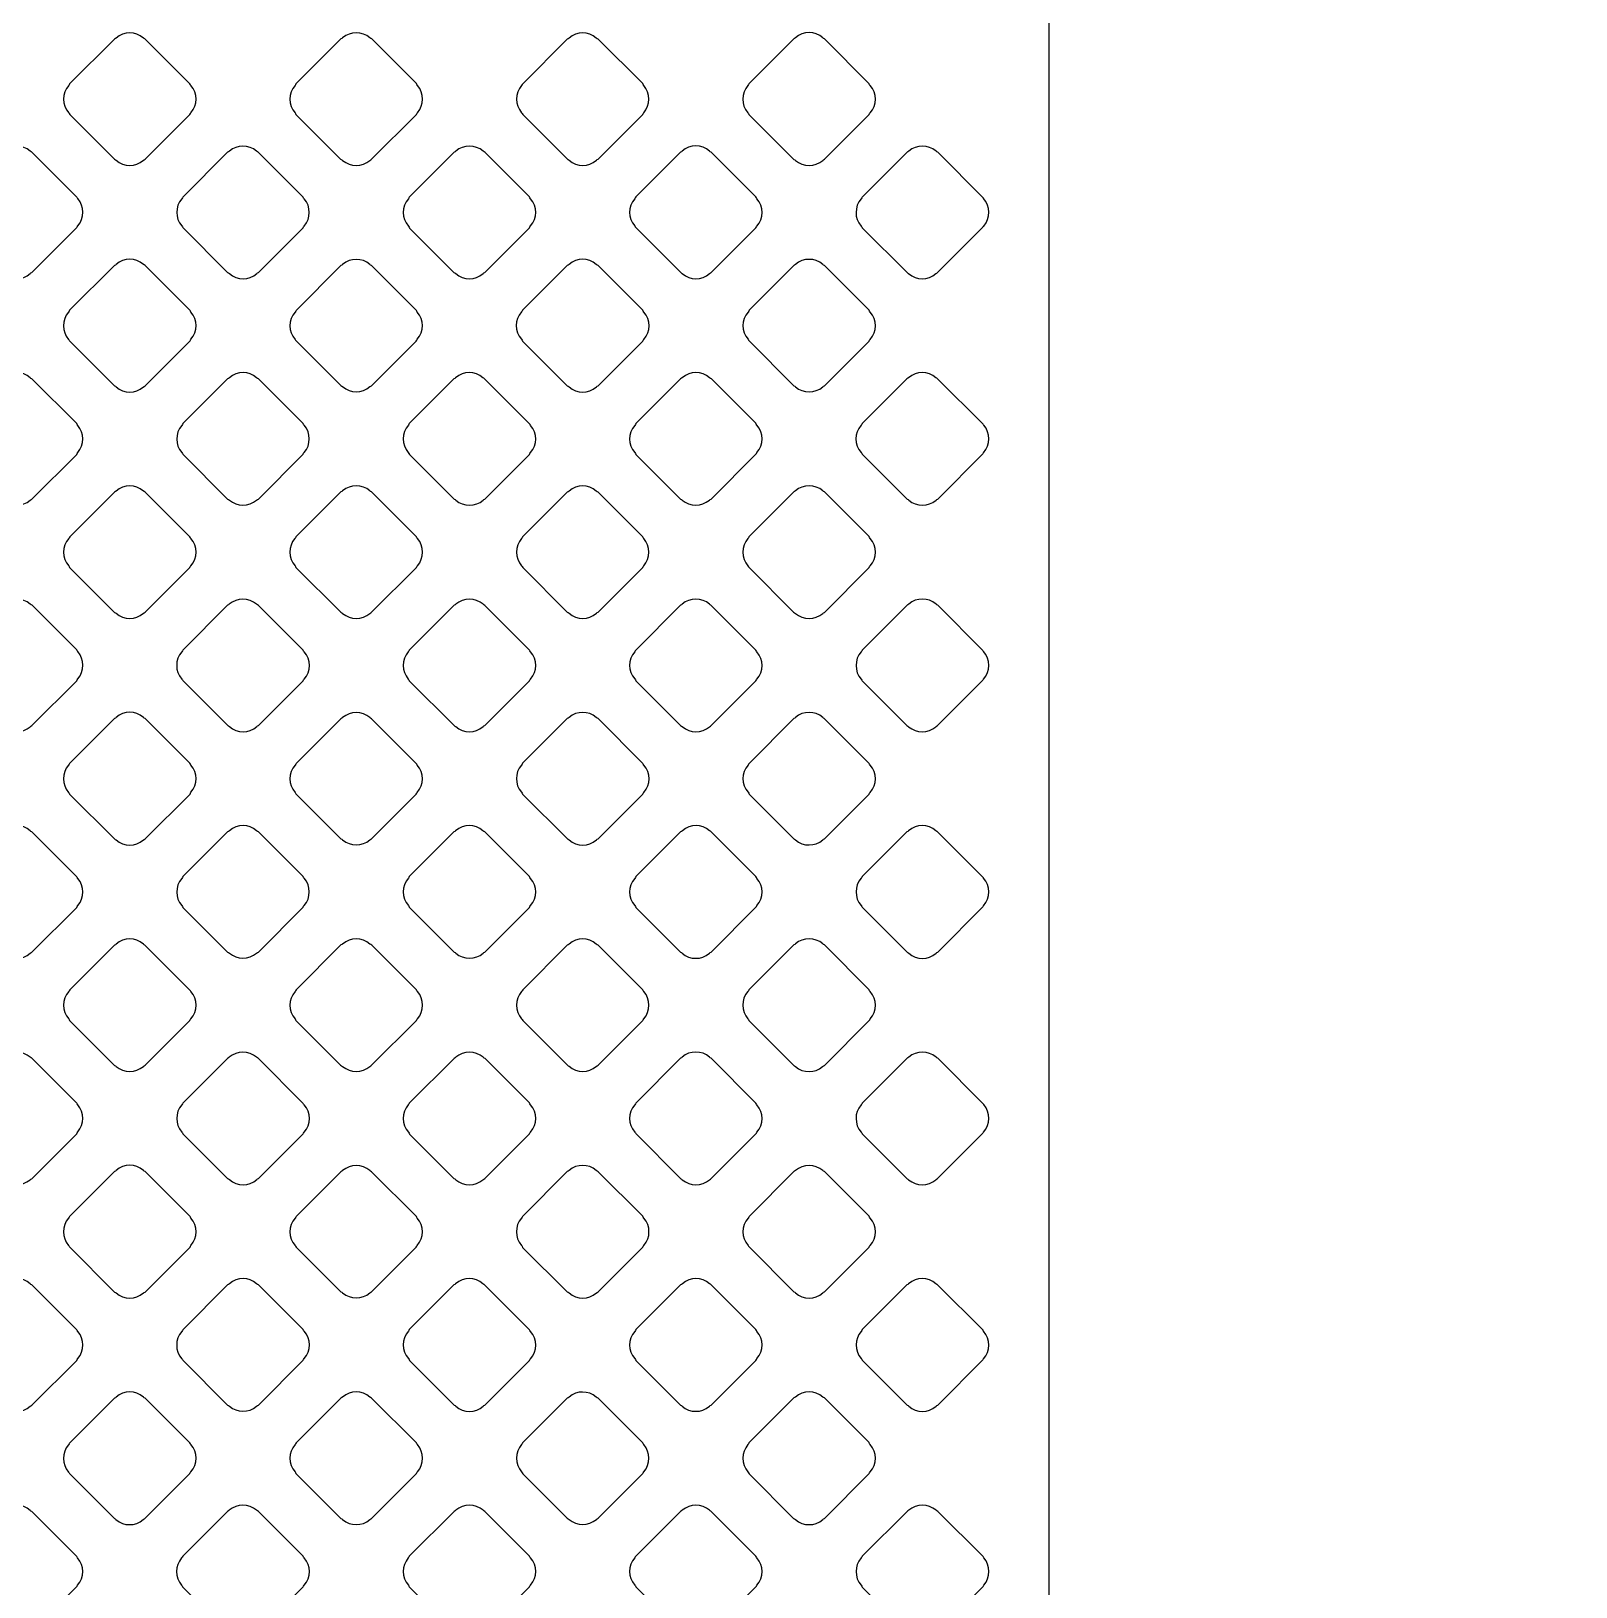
# Model space of a CAD drawing. Extents: x 0 to 248, y 0 to 175.
# Drawn here: x 90.245 to 91.716, y 147.941 to 149.421 of the extents above; entities that cross this region are included whole.
import ezdxf

# ---------------------------------------------------------------- set-up
doc = ezdxf.new("R2010")
doc.units = 0
doc.layers.add('gbr-dxf', color=7, linetype='Continuous')
doc.layers.add('gbr-outline-dxf', color=2, linetype='Continuous')

msp = doc.modelspace()

# ---------------------------------------------------------------- linework, layer by layer
at = {"layer": 'gbr-dxf', "linetype": 'Continuous'}
msp.add_lwpolyline([(77.6463, 149.5071), (77.6463, 152.6918, -0.414221), (77.9428, 152.9882), (90.943, 152.9882, -0.41422), (91.2394, 152.6918), (91.2394, 149.5109), (91.2192, 149.4907, 0.16592), (91.2141, 149.4789), (91.2141, 147.4676, -0.013289), (91.214, 147.4665), (91.214, 146.461)], format="xyb", dxfattribs=at)
for points in [[(90.2811, 149.3697, 0.379214), (90.2811, 149.3438, -0.095956), (90.2821, 149.3421), (90.3247, 149.2995, -0.091804), (90.3262, 149.2986, 0.379672), (90.3522, 149.2986, -0.096157), (90.3538, 149.2995), (90.3965, 149.3422, -0.095602), (90.3974, 149.3438, 0.379293), (90.3974, 149.3698, -0.083235), (90.3965, 149.3712), (90.3537, 149.414, -0.087978), (90.3522, 149.4149, 0.379289), (90.3263, 149.4149, -0.095866), (90.3246, 149.4139), (90.282, 149.3714, -0.095824)], [(90.4965, 149.3437, -0.09572), (90.4974, 149.3421), (90.5399, 149.2996, -0.107548), (90.5418, 149.2985, 0.379731), (90.5678, 149.2985, -0.09572), (90.5694, 149.2995), (90.612, 149.3421, -0.096266), (90.613, 149.3438, 0.379731), (90.613, 149.3698, -0.10007), (90.612, 149.3715), (90.5695, 149.414, -0.104442), (90.5677, 149.415, 0.379731), (90.5418, 149.415, -0.09572), (90.5401, 149.414), (90.4974, 149.3713, -0.096266), (90.4965, 149.3697, 0.379731)], [(90.7122, 149.3438, -0.095756), (90.7132, 149.3422), (90.7557, 149.2996, -0.091646), (90.7573, 149.2986, 0.379731), (90.7833, 149.2986, -0.09572), (90.7849, 149.2996), (90.8274, 149.3421, -0.096266), (90.8284, 149.3438, 0.379731), (90.8284, 149.3697, -0.10007), (90.8274, 149.3715), (90.785, 149.4138, -0.104246), (90.7832, 149.4148, 0.379731), (90.7573, 149.4148, -0.096265), (90.7556, 149.4139), (90.7132, 149.3714, -0.095916), (90.7122, 149.3698, 0.379731)], [(90.9275, 149.3438, -0.09512), (90.9285, 149.3422), (90.9713, 149.2994, -0.091205), (90.9728, 149.2985, 0.379293), (90.9988, 149.2985, -0.09572), (91.0004, 149.2995), (91.043, 149.3421, -0.096214), (91.044, 149.3437, 0.379672), (91.044, 149.3697, -0.100082), (91.043, 149.3714), (91.0003, 149.4142, -0.087645), (90.9988, 149.4151, 0.379293), (90.9728, 149.4151, -0.095956), (90.9712, 149.4141), (90.9285, 149.3714, -0.096111), (90.9276, 149.3698, 0.379321)], [(90.1733, 149.2359, -0.091663), (90.1742, 149.2344), (90.2169, 149.1917, -0.086956), (90.2184, 149.1908, 0.379731), (90.2444, 149.1908, -0.096265), (90.246, 149.1918), (90.2887, 149.2345, -0.095916), (90.2897, 149.2361, 0.379731), (90.2897, 149.2621, -0.087748), (90.2888, 149.2636), (90.2461, 149.3063, -0.092126), (90.2445, 149.3072, 0.379731), (90.2186, 149.3072, -0.09572), (90.2169, 149.3062), (90.1743, 149.2636, -0.096266), (90.1733, 149.2619, 0.379731)], [(90.3888, 149.2361, -0.09148), (90.3897, 149.2345), (90.4323, 149.1919, -0.103498), (90.4341, 149.1908, 0.379293), (90.4601, 149.1909, -0.095956), (90.4617, 149.1918), (90.5042, 149.2343, -0.096266), (90.5052, 149.236, 0.379731), (90.5052, 149.2619, -0.087314), (90.5043, 149.2634), (90.4615, 149.3062, -0.092072), (90.4599, 149.3072, 0.379289), (90.434, 149.3072, -0.095506), (90.4323, 149.3062), (90.3897, 149.2636, -0.095602), (90.3888, 149.262, 0.378906)], [(90.6044, 149.236, -0.107762), (90.6054, 149.2341), (90.6477, 149.1919, -0.104018), (90.6495, 149.1908, 0.379731), (90.6755, 149.1908, -0.09572), (90.6771, 149.1918), (90.7197, 149.2344, -0.095916), (90.7207, 149.2361, 0.379731), (90.7207, 149.262, -0.103999), (90.7197, 149.2638), (90.6774, 149.3061, -0.108029), (90.6755, 149.3072, 0.379731), (90.6496, 149.3072, -0.09572), (90.6479, 149.3062), (90.6053, 149.2636, -0.095916), (90.6044, 149.262, 0.379731)], [(90.8198, 149.2361, -0.09148), (90.8208, 149.2346), (90.8636, 149.1917, -0.086956), (90.8651, 149.1908, 0.379293), (90.8911, 149.1908, -0.095956), (90.8927, 149.1918), (90.9352, 149.2343, -0.096266), (90.9362, 149.2359, 0.379731), (90.9362, 149.2619, -0.10399), (90.9352, 149.2637), (90.8926, 149.3063, -0.092623), (90.891, 149.3072, 0.379672), (90.865, 149.3073, -0.095612), (90.8634, 149.3063), (90.8208, 149.2637, -0.095602), (90.8198, 149.262, 0.378906)], [(91.0353, 149.236, -0.09148), (91.0363, 149.2344), (91.079, 149.1917, -0.0873), (91.0805, 149.1908, 0.379287), (91.1064, 149.1908, -0.095612), (91.1081, 149.1917), (91.1513, 149.235, -0.077673), (91.152, 149.236, 0.379542), (91.1519, 149.2622, -0.065364), (91.1514, 149.263), (91.1082, 149.3063, -0.091913), (91.1066, 149.3072, 0.379731), (91.0806, 149.3072, -0.09572), (91.079, 149.3062), (91.0363, 149.2636, -0.096332), (91.0354, 149.2619, 0.379289)], [(90.281, 149.1282, -0.091558), (90.2819, 149.1267), (90.3247, 149.0839, -0.087516), (90.3262, 149.083, 0.379289), (90.3522, 149.0829, -0.095866), (90.3538, 149.0839), (90.3966, 149.1267, -0.095602), (90.3975, 149.1283, 0.378894), (90.3975, 149.1542, -0.087284), (90.3966, 149.1557), (90.3538, 149.1986, -0.09197), (90.3522, 149.1995, 0.37925), (90.3263, 149.1995, -0.096625), (90.3246, 149.1985), (90.2819, 149.1559, -0.096266), (90.281, 149.1542, 0.379731)], [(90.4966, 149.1282, -0.091663), (90.4975, 149.1267), (90.54, 149.0842, -0.103446), (90.5418, 149.0832, 0.379731), (90.5678, 149.0832, -0.096265), (90.5694, 149.0841), (90.6119, 149.1266, -0.095916), (90.6129, 149.1283, 0.379731), (90.6129, 149.1542, -0.087549), (90.612, 149.1557), (90.5693, 149.1984, -0.091913), (90.5677, 149.1994, 0.379731), (90.5418, 149.1994, -0.09572), (90.5401, 149.1984), (90.4976, 149.1558, -0.096266), (90.4966, 149.1542, 0.379731)], [(90.712, 149.1283, -0.107077), (90.7131, 149.1265), (90.7555, 149.084, -0.103498), (90.7573, 149.083, 0.379293), (90.7833, 149.083, -0.095956), (90.7849, 149.084), (90.8275, 149.1266, -0.096023), (90.8285, 149.1282, 0.379672), (90.8285, 149.1542, -0.104099), (90.8275, 149.156), (90.7851, 149.1984, -0.107363), (90.7832, 149.1995, 0.379214), (90.7573, 149.1995, -0.096625), (90.7556, 149.1985), (90.713, 149.1559, -0.096332), (90.7121, 149.1543, 0.379289)], [(90.9277, 149.1283, -0.091685), (90.9286, 149.1267), (90.9713, 149.084, -0.086956), (90.9728, 149.0831, 0.379731), (90.9988, 149.0831, -0.096265), (91.0004, 149.0841), (91.0429, 149.1266, -0.095916), (91.0439, 149.1282, 0.379731), (91.0439, 149.1542, -0.104215), (91.0429, 149.156), (91.0004, 149.1985, -0.091964), (90.9988, 149.1994, 0.379731), (90.9728, 149.1994, -0.095756), (90.9712, 149.1984), (90.9287, 149.1559, -0.095628), (90.9277, 149.1542, 0.379731)], [(90.1733, 149.0205, -0.087314), (90.1742, 149.0191), (90.2171, 148.9761, -0.083056), (90.2185, 148.9753, 0.379731), (90.2445, 148.9753, -0.09572), (90.2461, 148.9762), (90.2887, 149.0188, -0.096266), (90.2897, 149.0205, 0.379731), (90.2897, 149.0464, -0.092139), (90.2888, 149.048), (90.2461, 149.0907, -0.096558), (90.2444, 149.0917, 0.379731), (90.2184, 149.0917, -0.09572), (90.2168, 149.0907), (90.1743, 149.0482, -0.096266), (90.1733, 149.0465, 0.379731)], [(90.3888, 149.0463, 0.379293), (90.3888, 149.0204, -0.087809), (90.3897, 149.0189), (90.4323, 148.9763, -0.100115), (90.434, 148.9753, 0.379289), (90.4599, 148.9753, -0.095506), (90.4616, 148.9763), (90.5042, 149.019, -0.095602), (90.5052, 149.0206, 0.379293), (90.5052, 149.0465, -0.09253), (90.5042, 149.0481), (90.4617, 149.0907, -0.096322), (90.46, 149.0917, 0.379506), (90.4341, 149.0917, -0.098229), (90.4324, 149.0907), (90.3897, 149.048, -0.095796)], [(90.6043, 149.0206, -0.103123), (90.6054, 149.0188), (90.6479, 148.9763, -0.09904), (90.6496, 148.9753, 0.379293), (90.6756, 148.9753, -0.09572), (90.6772, 148.9763), (90.7197, 149.0188, -0.096214), (90.7207, 149.0204, 0.379703), (90.7207, 149.0464, -0.09185), (90.7198, 149.0479), (90.677, 149.0907, -0.095895), (90.6754, 149.0917, 0.379293), (90.6494, 149.0916, -0.096265), (90.6478, 149.0907), (90.6053, 149.0482, -0.096111), (90.6044, 149.0466, 0.379321)], [(90.8199, 149.0204, -0.103612), (90.8209, 149.0187), (90.8633, 148.9763, -0.09979), (90.865, 148.9753, 0.379731), (90.8909, 148.9753, -0.09572), (90.8926, 148.9763), (90.9352, 149.0189, -0.096266), (90.9362, 149.0205, 0.379731), (90.9362, 149.0465, -0.108042), (90.9351, 149.0484), (90.8928, 149.0907, -0.096558), (90.8911, 149.0917, 0.379731), (90.8651, 149.0917, -0.09572), (90.8635, 149.0907), (90.8208, 149.0481, -0.096266), (90.8199, 149.0464, 0.379731)], [(91.0353, 149.0465, 0.379293), (91.0354, 149.0205, -0.087809), (91.0363, 149.0191), (91.0792, 148.9761, -0.082892), (91.0806, 148.9753, 0.379731), (91.1066, 148.9753, -0.09572), (91.1082, 148.9762), (91.1513, 149.0193, -0.078611), (91.1519, 149.0203, 0.379559), (91.152, 149.0466, -0.071428), (91.1514, 149.0475), (91.1081, 149.0907, -0.095585), (91.1065, 149.0917, 0.379287), (91.0805, 149.0917, -0.096157), (91.0789, 149.0907), (91.0363, 149.0481, -0.095796)], [(90.2811, 148.9127, -0.087549), (90.282, 148.9112), (90.3248, 148.8684, -0.083056), (90.3262, 148.8676, 0.379731), (90.3522, 148.8676, -0.09572), (90.3538, 148.8685), (90.3964, 148.9111, -0.096266), (90.3974, 148.9128, 0.379731), (90.3974, 148.9387, -0.091558), (90.3965, 148.9403), (90.3539, 148.9829, -0.095916), (90.3522, 148.9839, 0.379731), (90.3263, 148.9839, -0.096265), (90.3246, 148.9829), (90.2821, 148.9403, -0.095916), (90.2811, 148.9387, 0.379731)], [(90.4964, 148.9387, 0.379293), (90.4965, 148.9127, -0.087748), (90.4974, 148.9112), (90.5401, 148.8685, -0.09979), (90.5418, 148.8675, 0.379731), (90.5678, 148.8675, -0.09572), (90.5694, 148.8685), (90.612, 148.9111, -0.096332), (90.613, 148.9128, 0.379289), (90.613, 148.9387, -0.092061), (90.6121, 148.9403), (90.5694, 148.983, -0.096227), (90.5677, 148.984, 0.379287), (90.5418, 148.984, -0.095612), (90.5401, 148.983), (90.4974, 148.9403, -0.095602)], [(90.7122, 148.9387, 0.379293), (90.7122, 148.9128, -0.103917), (90.7132, 148.911), (90.7556, 148.8686, -0.100335), (90.7573, 148.8676, 0.379672), (90.7833, 148.8676, -0.095612), (90.7849, 148.8686), (90.8274, 148.9111, -0.095602), (90.8284, 148.9127, 0.379293), (90.8284, 148.9387, -0.091954), (90.8274, 148.9403), (90.7849, 148.9828, -0.096214), (90.7832, 148.9838, 0.379672), (90.7573, 148.9838, -0.095612), (90.7556, 148.9829), (90.7131, 148.9404, -0.095602)], [(90.9276, 148.9127, -0.104215), (90.9286, 148.911), (90.9711, 148.8685, -0.099696), (90.9728, 148.8675, 0.379731), (90.9988, 148.8675, -0.096265), (91.0004, 148.8684), (91.043, 148.9111, -0.095916), (91.044, 148.9127, 0.379731), (91.044, 148.9387, -0.107999), (91.043, 148.9405), (91.0005, 148.983, -0.096121), (90.9988, 148.984, 0.379731), (90.9728, 148.984, -0.09572), (90.9712, 148.983), (90.9285, 148.9404, -0.095916), (90.9276, 148.9387, 0.379731)], [(90.1733, 148.8049, -0.099812), (90.1743, 148.8032), (90.2168, 148.7607, -0.095628), (90.2184, 148.7597, 0.379731), (90.2444, 148.7597, -0.096265), (90.246, 148.7607), (90.2887, 148.8034, -0.095916), (90.2897, 148.8051, 0.379731), (90.2897, 148.8311, -0.096265), (90.2887, 148.8327), (90.2463, 148.8752, -0.09979), (90.2445, 148.8762, 0.379731), (90.2186, 148.8762, -0.09572), (90.2169, 148.8752), (90.1743, 148.8325, -0.096266), (90.1733, 148.8309, 0.379731)], [(90.3888, 148.805, -0.082756), (90.3896, 148.8036), (90.4325, 148.7608, -0.096266), (90.4341, 148.7598, 0.379731), (90.4601, 148.7598, -0.09572), (90.4617, 148.7608), (90.5042, 148.8033, -0.096266), (90.5052, 148.8049, 0.379731), (90.5052, 148.8309, -0.09572), (90.5042, 148.8325), (90.4616, 148.8751, -0.09979), (90.4599, 148.8761, 0.379731), (90.4339, 148.8761, -0.09572), (90.4323, 148.8752), (90.3897, 148.8326, -0.096266), (90.3888, 148.831, 0.379731)], [(90.6043, 148.805, -0.099713), (90.6053, 148.8033), (90.6479, 148.7607, -0.095602), (90.6495, 148.7598, 0.379293), (90.6755, 148.7598, -0.095956), (90.6771, 148.7608), (90.7197, 148.8034, -0.095916), (90.7207, 148.805, 0.379731), (90.7207, 148.831, -0.096265), (90.7197, 148.8326), (90.6772, 148.8751, -0.100254), (90.6755, 148.8761, 0.379672), (90.6496, 148.8761, -0.095612), (90.6479, 148.8752), (90.6053, 148.8325, -0.095296), (90.6043, 148.8309, 0.379239)], [(90.8198, 148.831, 0.379293), (90.8199, 148.8051, -0.100032), (90.8209, 148.8033), (90.8635, 148.7607, -0.096314), (90.8651, 148.7598, 0.379672), (90.8911, 148.7597, -0.096157), (90.8927, 148.7607), (90.9352, 148.8033, -0.095796), (90.9362, 148.8049, 0.379293), (90.9362, 148.8308, -0.096625), (90.9352, 148.8325), (90.8924, 148.8753, -0.083134), (90.891, 148.8762, 0.379289), (90.865, 148.8762, -0.095506), (90.8634, 148.8752), (90.8208, 148.8326, -0.095796)], [(91.0354, 148.8049, -0.100032), (91.0364, 148.8032), (91.0788, 148.7607, -0.096266), (91.0805, 148.7597, 0.379731), (91.1064, 148.7597, -0.09572), (91.1081, 148.7607), (91.1513, 148.804, -0.077981), (91.1519, 148.8049, 0.379784), (91.1519, 148.8312, -0.081594), (91.1513, 148.8322), (91.1083, 148.8752, -0.09979), (91.1066, 148.8762, 0.379731), (91.0806, 148.8762, -0.09572), (91.079, 148.8752), (91.0363, 148.8325, -0.096266), (91.0354, 148.8309, 0.379731)], [(90.281, 148.6972, -0.099825), (90.282, 148.6955), (90.3246, 148.6529, -0.096266), (90.3262, 148.6519, 0.379731), (90.3522, 148.6519, -0.09572), (90.3538, 148.6529), (90.3966, 148.6956, -0.096266), (90.3975, 148.6973, 0.379731), (90.3975, 148.7232, -0.096225), (90.3965, 148.7249), (90.354, 148.7675, -0.100054), (90.3522, 148.7685, 0.379731), (90.3263, 148.7685, -0.096265), (90.3246, 148.7675), (90.2819, 148.7248, -0.095916), (90.281, 148.7232, 0.379731)], [(90.4966, 148.6972, -0.082876), (90.4974, 148.6958), (90.5402, 148.6531, -0.095602), (90.5418, 148.6521, 0.379293), (90.5678, 148.6521, -0.095956), (90.5694, 148.6531), (90.6119, 148.6956, -0.096332), (90.6129, 148.6972, 0.379289), (90.6129, 148.7232, -0.09601), (90.6119, 148.7248), (90.5694, 148.7673, -0.099849), (90.5677, 148.7683, 0.379214), (90.5418, 148.7683, -0.095956), (90.5401, 148.7673), (90.4976, 148.7248, -0.096023), (90.4966, 148.7232, 0.379672)], [(90.7121, 148.6973, -0.099825), (90.7131, 148.6955), (90.7557, 148.6529, -0.095916), (90.7573, 148.652, 0.379731), (90.7833, 148.652, -0.096265), (90.7849, 148.6529), (90.8275, 148.6956, -0.096266), (90.8285, 148.6972, 0.379731), (90.8285, 148.7232, -0.09572), (90.8275, 148.7248), (90.7849, 148.7674, -0.100054), (90.7832, 148.7684, 0.379731), (90.7573, 148.7684, -0.096265), (90.7556, 148.7674), (90.713, 148.7249, -0.095916), (90.7121, 148.7232, 0.379731)], [(90.9277, 148.6973, -0.099643), (90.9287, 148.6955), (90.9712, 148.653, -0.095796), (90.9728, 148.652, 0.379293), (90.9988, 148.6521, -0.09572), (91.0004, 148.653), (91.0429, 148.6955, -0.096266), (91.0439, 148.6972, 0.379731), (91.0439, 148.7232, -0.096225), (91.0429, 148.7248), (91.0002, 148.7675, -0.083733), (90.9988, 148.7684, 0.379229), (90.9729, 148.7684, -0.095506), (90.9712, 148.7674), (90.9286, 148.7248, -0.095602), (90.9277, 148.7232, 0.378815)], [(90.1733, 148.5895, -0.09572), (90.1743, 148.5879), (90.217, 148.5452, -0.091913), (90.2185, 148.5442, 0.379731), (90.2445, 148.5442, -0.09572), (90.2461, 148.5452), (90.2887, 148.5878, -0.096266), (90.2897, 148.5894, 0.379731), (90.2897, 148.6154, -0.083522), (90.2888, 148.6168), (90.2459, 148.6597, -0.087639), (90.2444, 148.6606, 0.379731), (90.2184, 148.6606, -0.09572), (90.2168, 148.6597), (90.1743, 148.6171, -0.096266), (90.1733, 148.6155, 0.379731)], [(90.3888, 148.5894, -0.09572), (90.3897, 148.5877), (90.4321, 148.5453, -0.108008), (90.434, 148.5443, 0.379672), (90.4599, 148.5443, -0.095612), (90.4616, 148.5452), (90.5042, 148.5879, -0.095602), (90.5052, 148.5896, 0.378906), (90.5052, 148.6155, -0.099534), (90.5042, 148.6172), (90.4618, 148.6596, -0.103498), (90.46, 148.6606, 0.379293), (90.4341, 148.6606, -0.095956), (90.4324, 148.6596), (90.3897, 148.617, -0.096266), (90.3888, 148.6153, 0.379731)], [(90.6044, 148.5896, -0.096265), (90.6053, 148.5879), (90.648, 148.5452, -0.091703), (90.6496, 148.5443, 0.379731), (90.6756, 148.5443, -0.096265), (90.6772, 148.5452), (90.7197, 148.5877, -0.095916), (90.7207, 148.5894, 0.379731), (90.7207, 148.6154, -0.100082), (90.7197, 148.6171), (90.6772, 148.6596, -0.103868), (90.6754, 148.6606, 0.379731), (90.6494, 148.6606, -0.096265), (90.6478, 148.6596), (90.6053, 148.6172, -0.095916), (90.6044, 148.6155, 0.379731)], [(90.8199, 148.5894, -0.09572), (90.8208, 148.5878), (90.8634, 148.5452, -0.092072), (90.865, 148.5442, 0.379289), (90.8909, 148.5442, -0.095506), (90.8926, 148.5452), (90.9352, 148.5879, -0.095602), (90.9362, 148.5895, 0.378906), (90.9362, 148.6154, -0.099534), (90.9352, 148.6171), (90.8926, 148.6598, -0.086956), (90.8911, 148.6607, 0.379293), (90.8652, 148.6607, -0.095956), (90.8635, 148.6597), (90.8208, 148.617, -0.096266), (90.8199, 148.6154, 0.379731)], [(91.0354, 148.5895, -0.096265), (91.0363, 148.5879), (91.079, 148.5452, -0.091913), (91.0806, 148.5442, 0.379731), (91.1066, 148.5442, -0.09572), (91.1082, 148.5452), (91.1513, 148.5883, -0.078583), (91.1519, 148.5893, 0.379964), (91.1519, 148.6156, -0.057554), (91.1515, 148.6162), (91.108, 148.6597, -0.087515), (91.1065, 148.6606, 0.379731), (91.0805, 148.6606, -0.096265), (91.0789, 148.6597), (91.0363, 148.6171, -0.095916), (91.0354, 148.6155, 0.379731)], [(90.2811, 148.4817, -0.095649), (90.282, 148.4801), (90.3247, 148.4374, -0.091364), (90.3262, 148.4365, 0.379293), (90.3522, 148.4365, -0.095956), (90.3538, 148.4375), (90.3964, 148.4801, -0.096332), (90.3974, 148.4817, 0.379289), (90.3974, 148.5077, -0.082704), (90.3965, 148.5091), (90.3537, 148.5519, -0.08752), (90.3522, 148.5528, 0.379293), (90.3263, 148.5528, -0.09572), (90.3246, 148.5518), (90.2821, 148.5093, -0.096214), (90.2811, 148.5077, 0.379703)], [(90.4965, 148.4817, -0.095973), (90.4974, 148.48), (90.5399, 148.4375, -0.107817), (90.5418, 148.4365, 0.379506), (90.5678, 148.4365, -0.098229), (90.5694, 148.4375), (90.6121, 148.4801, -0.095796), (90.613, 148.4817, 0.379293), (90.613, 148.5077, -0.10047), (90.612, 148.5094), (90.5695, 148.5519, -0.104264), (90.5677, 148.5529, 0.379289), (90.5418, 148.5529, -0.095506), (90.5401, 148.552), (90.4975, 148.5093, -0.098), (90.4965, 148.5076, 0.379506)], [(90.7122, 148.4817, -0.09572), (90.7132, 148.4801), (90.7557, 148.4375, -0.091913), (90.7573, 148.4366, 0.379731), (90.7833, 148.4366, -0.09572), (90.7849, 148.4375), (90.8274, 148.48, -0.096266), (90.8284, 148.4817, 0.379731), (90.8284, 148.5077, -0.100032), (90.8274, 148.5094), (90.785, 148.5517, -0.104018), (90.7832, 148.5528, 0.379731), (90.7573, 148.5528, -0.09572), (90.7556, 148.5518), (90.7132, 148.5093, -0.096266), (90.7122, 148.5077, 0.379731)], [(90.9275, 148.5077, 0.379214), (90.9276, 148.4817, -0.096625), (90.9285, 148.4801), (90.9712, 148.4374, -0.091737), (90.9728, 148.4364, 0.379289), (90.9987, 148.4364, -0.095866), (91.0004, 148.4374), (91.0431, 148.48, -0.095796), (91.044, 148.4817, 0.379293), (91.044, 148.5076, -0.10047), (91.043, 148.5094), (91.0003, 148.5521, -0.087857), (90.9988, 148.553, 0.379672), (90.9729, 148.553, -0.096157), (90.9712, 148.552), (90.9285, 148.5093, -0.095602)], [(90.1733, 148.3739, -0.08701), (90.1742, 148.3724), (90.217, 148.3295, -0.08232), (90.2184, 148.3287, 0.379276), (90.2443, 148.3287, -0.095612), (90.246, 148.3296), (90.2888, 148.3724, -0.095796), (90.2897, 148.3741, 0.379293), (90.2897, 148.4, -0.08798), (90.2888, 148.4015), (90.2461, 148.4442, -0.092126), (90.2445, 148.4451, 0.379731), (90.2186, 148.4451, -0.09572), (90.2169, 148.4442), (90.1743, 148.4015, -0.095819), (90.1733, 148.3998, 0.379289)], [(90.3888, 148.374, -0.091685), (90.3897, 148.3724), (90.4323, 148.3298, -0.103868), (90.4341, 148.3288, 0.379731), (90.4601, 148.3288, -0.096265), (90.4617, 148.3298), (90.5042, 148.3722, -0.095916), (90.5052, 148.3739, 0.379731), (90.5052, 148.3999, -0.087343), (90.5043, 148.4013), (90.4615, 148.4442, -0.091964), (90.4599, 148.4451, 0.379731), (90.4339, 148.4451, -0.096265), (90.4323, 148.4441), (90.3897, 148.4016, -0.095916), (90.3888, 148.3999, 0.379731)], [(90.6043, 148.3999, 0.37925), (90.6044, 148.3739, -0.108195), (90.6054, 148.372), (90.6477, 148.3298, -0.104558), (90.6495, 148.3287, 0.379612), (90.6754, 148.3287, -0.095612), (90.6771, 148.3297), (90.7197, 148.3724, -0.095602), (90.7207, 148.374, 0.37925), (90.7207, 148.4, -0.104293), (90.7197, 148.4018), (90.6774, 148.444, -0.108174), (90.6755, 148.4451, 0.379229), (90.6496, 148.4451, -0.095506), (90.6479, 148.4441), (90.6053, 148.4015, -0.095602)], [(90.8199, 148.374, -0.091685), (90.8208, 148.3725), (90.8636, 148.3296, -0.0873), (90.8651, 148.3287, 0.379731), (90.8911, 148.3287, -0.096265), (90.8927, 148.3297), (90.9352, 148.3722, -0.095916), (90.9362, 148.3738, 0.379731), (90.9362, 148.3998, -0.104215), (90.9352, 148.4016), (90.8926, 148.4442, -0.091855), (90.891, 148.4452, 0.379731), (90.865, 148.4452, -0.096265), (90.8634, 148.4442), (90.8208, 148.4016, -0.095916), (90.8199, 148.4, 0.379731)], [(91.0353, 148.3998, 0.379293), (91.0354, 148.3739, -0.091558), (91.0363, 148.3723), (91.079, 148.3296, -0.087516), (91.0805, 148.3287, 0.379731), (91.1064, 148.3287, -0.09572), (91.1081, 148.3297), (91.1513, 148.3729, -0.078925), (91.1519, 148.3739, 0.379692), (91.152, 148.4001, -0.061127), (91.1515, 148.4009), (91.1082, 148.4442, -0.091753), (91.1066, 148.4452, 0.379148), (91.0807, 148.4452, -0.095612), (91.079, 148.4442), (91.0363, 148.4015, -0.095796)], [(90.281, 148.2662, -0.087415), (90.2819, 148.2647), (90.3248, 148.2218, -0.083056), (90.3262, 148.2209, 0.379672), (90.3522, 148.2209, -0.096157), (90.3538, 148.2218), (90.3966, 148.2646, -0.095602), (90.3975, 148.2662, 0.379214), (90.3975, 148.2922, -0.087784), (90.3966, 148.2937), (90.3538, 148.3365, -0.092126), (90.3522, 148.3374, 0.379289), (90.3263, 148.3375, -0.095866), (90.3246, 148.3365), (90.282, 148.2938, -0.098209), (90.281, 148.2921, 0.379506)], [(90.4966, 148.2661, -0.091558), (90.4975, 148.2646), (90.54, 148.2221, -0.104018), (90.5418, 148.2211, 0.379731), (90.5678, 148.2211, -0.09572), (90.5694, 148.2221), (90.6119, 148.2646, -0.096266), (90.6129, 148.2662, 0.379731), (90.6129, 148.2922, -0.087314), (90.612, 148.2936), (90.5693, 148.3363, -0.091913), (90.5677, 148.3373, 0.379731), (90.5418, 148.3373, -0.09572), (90.5401, 148.3363), (90.4976, 148.2938, -0.096266), (90.4966, 148.2921, 0.379731)], [(90.7121, 148.2662, -0.107999), (90.7131, 148.2643), (90.7555, 148.222, -0.104584), (90.7573, 148.2209, 0.379672), (90.7833, 148.2209, -0.095612), (90.7849, 148.2219), (90.8276, 148.2646, -0.095602), (90.8285, 148.2662, 0.379293), (90.8285, 148.2921, -0.10451), (90.8275, 148.2939), (90.7851, 148.3363, -0.107961), (90.7832, 148.3374, 0.379289), (90.7573, 148.3374, -0.095866), (90.7556, 148.3364), (90.7131, 148.2938, -0.098209), (90.7121, 148.2922, 0.379506)], [(90.9277, 148.2662, -0.09148), (90.9286, 148.2647), (90.9713, 148.2219, -0.08752), (90.9728, 148.221, 0.379293), (90.9988, 148.221, -0.09572), (91.0004, 148.222), (91.0429, 148.2645, -0.096214), (91.0439, 148.2661, 0.379703), (91.0439, 148.2921, -0.104099), (91.0429, 148.2939), (91.0004, 148.3364, -0.091578), (90.9988, 148.3373, 0.379293), (90.9728, 148.3373, -0.095956), (90.9712, 148.3364), (90.9287, 148.2938, -0.096332), (90.9277, 148.2922, 0.379289)], [(90.1732, 148.1583, -0.087549), (90.1741, 148.1569), (90.217, 148.1139, -0.082834), (90.2184, 148.1131, 0.379731), (90.2444, 148.1131, -0.096265), (90.246, 148.114), (90.2887, 148.1568, -0.095916), (90.2897, 148.1584, 0.379731), (90.2897, 148.1844, -0.091745), (90.2888, 148.1859), (90.2461, 148.2286, -0.096121), (90.2444, 148.2296, 0.379731), (90.2184, 148.2296, -0.09572), (90.2168, 148.2286), (90.1741, 148.186, -0.095916), (90.1732, 148.1843, 0.379731)], [(90.3888, 148.1843, 0.379293), (90.3888, 148.1583, -0.083235), (90.3897, 148.1569), (90.4323, 148.1142, -0.096214), (90.434, 148.1133, 0.379672), (90.4599, 148.1132, -0.095612), (90.4616, 148.1142), (90.5042, 148.1569, -0.095602), (90.5052, 148.1585, 0.379293), (90.5052, 148.1845, -0.091954), (90.5043, 148.186), (90.4617, 148.2286, -0.096332), (90.46, 148.2296, 0.379289), (90.4341, 148.2296, -0.095506), (90.4324, 148.2286), (90.3897, 148.1859, -0.095602)], [(90.6044, 148.1585, -0.104215), (90.6054, 148.1567), (90.6479, 148.1142, -0.099696), (90.6496, 148.1132, 0.379731), (90.6756, 148.1132, -0.096265), (90.6772, 148.1142), (90.7197, 148.1567, -0.095916), (90.7207, 148.1583, 0.379731), (90.7207, 148.1843, -0.091745), (90.7197, 148.1859), (90.677, 148.2286, -0.095628), (90.6754, 148.2296, 0.379731), (90.6494, 148.2296, -0.096265), (90.6478, 148.2286), (90.6053, 148.1861, -0.095916), (90.6044, 148.1845, 0.379731)], [(90.8198, 148.1584, -0.103621), (90.8209, 148.1566), (90.8633, 148.1142, -0.101498), (90.865, 148.1132, 0.379032), (90.8909, 148.1132, -0.095973), (90.8926, 148.1142), (90.9352, 148.1568, -0.096214), (90.9362, 148.1585, 0.379672), (90.9362, 148.1844, -0.107598), (90.9352, 148.1863), (90.8927, 148.2287, -0.095602), (90.8911, 148.2297, 0.379293), (90.8652, 148.2296, -0.095956), (90.8635, 148.2287), (90.8208, 148.186, -0.096214), (90.8199, 148.1843, 0.379672)], [(91.0354, 148.1585, -0.087314), (91.0363, 148.157), (91.0792, 148.1141, -0.083056), (91.0806, 148.1132, 0.379731), (91.1066, 148.1132, -0.09572), (91.1082, 148.1142), (91.1513, 148.1573, -0.078583), (91.1519, 148.1582, 0.379964), (91.1519, 148.1845, -0.072178), (91.1514, 148.1854), (91.1081, 148.2286, -0.096266), (91.1065, 148.2296, 0.379731), (91.0805, 148.2296, -0.09572), (91.0789, 148.2286), (91.0363, 148.1861, -0.096266), (91.0354, 148.1844, 0.379731)], [(90.281, 148.0505, -0.087314), (90.2819, 148.049), (90.3247, 148.0062, -0.083056), (90.3261, 148.0054, 0.379731), (90.3521, 148.0054, -0.09572), (90.3537, 148.0063), (90.3964, 148.0491, -0.096266), (90.3974, 148.0507, 0.379731), (90.3974, 148.0767, -0.091558), (90.3965, 148.0782), (90.3539, 148.1208, -0.096266), (90.3522, 148.1218, 0.379731), (90.3263, 148.1218, -0.09572), (90.3246, 148.1208), (90.2819, 148.0781, -0.096266), (90.281, 148.0765, 0.379731)], [(90.4965, 148.0506, -0.083271), (90.4973, 148.0492), (90.5402, 148.0064, -0.096023), (90.5418, 148.0054, 0.379672), (90.5678, 148.0054, -0.096157), (90.5694, 148.0064), (90.6121, 148.0491, -0.095796), (90.613, 148.0507, 0.379293), (90.613, 148.0766, -0.092348), (90.6121, 148.0782), (90.5694, 148.1209, -0.096423), (90.5677, 148.1219, 0.379321), (90.5418, 148.1219, -0.095506), (90.5401, 148.1209), (90.4975, 148.0783, -0.098209), (90.4965, 148.0766, 0.379415)], [(90.7122, 148.0507, -0.103506), (90.7132, 148.0489), (90.7556, 148.0065, -0.09904), (90.7573, 148.0055, 0.379214), (90.7833, 148.0055, -0.095956), (90.7849, 148.0065), (90.8274, 148.049, -0.096266), (90.8284, 148.0506, 0.379731), (90.8284, 148.0766, -0.091558), (90.8274, 148.0782), (90.7849, 148.1208, -0.096214), (90.7832, 148.1217, 0.379672), (90.7573, 148.1218, -0.095612), (90.7556, 148.1208), (90.7131, 148.0783, -0.095796), (90.7122, 148.0767, 0.378815)], [(90.9276, 148.0507, -0.10399), (90.9286, 148.0489), (90.9711, 148.0064, -0.100054), (90.9728, 148.0054, 0.379731), (90.9988, 148.0054, -0.096265), (91.0004, 148.0064), (91.043, 148.049, -0.095916), (91.044, 148.0506, 0.379731), (91.044, 148.0766, -0.107999), (91.043, 148.0785), (91.0005, 148.121, -0.096558), (90.9988, 148.1219, 0.379731), (90.9728, 148.1219, -0.09572), (90.9712, 148.121), (90.9285, 148.0783, -0.096266), (90.9276, 148.0766, 0.379731)], [(90.1733, 147.9428, -0.09572), (90.1743, 147.9412), (90.2168, 147.8986, -0.091913), (90.2184, 147.8977, 0.379731), (90.2444, 147.8977, -0.09572), (90.246, 147.8986), (90.2886, 147.9412, -0.096266), (90.2896, 147.9429, 0.379731), (90.2896, 147.9688, -0.083522), (90.2887, 147.9702), (90.2459, 148.013, -0.087639), (90.2444, 148.014, 0.379731), (90.2184, 148.014, -0.09572), (90.2168, 148.013), (90.1743, 147.9704, -0.096266), (90.1733, 147.9688, 0.379731)], [(90.3886, 147.9428, -0.082756), (90.3895, 147.9414), (90.4323, 147.8986, -0.095916), (90.434, 147.8976, 0.379731), (90.46, 147.8976, -0.096265), (90.4616, 147.8986), (90.5042, 147.9412, -0.096266), (90.5052, 147.9428, 0.379731), (90.5052, 147.9688, -0.096248), (90.5042, 147.9705), (90.4616, 148.0131, -0.100054), (90.4599, 148.0141, 0.379731), (90.4339, 148.0141, -0.096265), (90.4323, 148.0131), (90.3896, 147.9704, -0.096266), (90.3886, 147.9688, 0.379731)], [(90.6043, 147.9688, 0.379214), (90.6044, 147.9429, -0.096119), (90.6053, 147.9412), (90.6479, 147.8987, -0.091437), (90.6495, 147.8977, 0.379731), (90.6755, 147.8977, -0.095756), (90.6771, 147.8987), (90.7197, 147.9413, -0.096214), (90.7207, 147.943, 0.379703), (90.7207, 147.9689, -0.096157), (90.7197, 147.9705), (90.6772, 148.0131, -0.100073), (90.6755, 148.0141, 0.378815), (90.6496, 148.0141, -0.095866), (90.6479, 148.0131), (90.6053, 147.9705, -0.095602)], [(90.8198, 147.9689, 0.379293), (90.8199, 147.943, -0.099964), (90.8209, 147.9413), (90.8635, 147.8987, -0.096332), (90.8651, 147.8977, 0.379289), (90.8911, 147.8977, -0.095506), (90.8927, 147.8986), (90.9352, 147.9412, -0.095796), (90.9362, 147.9428, 0.379293), (90.9362, 147.9688, -0.09572), (90.9352, 147.9704), (90.8924, 148.0132, -0.082912), (90.891, 148.0141, 0.379155), (90.8651, 148.0141, -0.097612), (90.8634, 148.0131), (90.8208, 147.9706, -0.095602)], [(91.0354, 147.9428, -0.100266), (91.0364, 147.9411), (91.0789, 147.8985, -0.096558), (91.0806, 147.8975, 0.379731), (91.1066, 147.8975, -0.09572), (91.1082, 147.8985), (91.1514, 147.9417, -0.087596), (91.152, 147.9428, 0.379879), (91.152, 147.969, -0.088253), (91.1514, 147.9701), (91.1083, 148.0131, -0.100054), (91.1066, 148.0141, 0.379731), (91.0806, 148.0141, -0.096265), (91.079, 148.0131), (91.0363, 147.9704, -0.095916), (91.0354, 147.9688, 0.379731)]]:
    msp.add_lwpolyline(points, format="xyb", close=True, dxfattribs=at)
at = {"layer": 'gbr-outline-dxf', "linetype": 'Continuous', "const_width": 0.000025}
msp.add_lwpolyline([(97.4434, 131.5017), (97.4434, 138.8833, 0.211094), (97.28, 139.253), (91.6067, 144.4193, -0.211095), (91.4434, 144.789), (91.4434, 152.6922, 0.414217), (90.9434, 153.1922), (77.9434, 153.1922, 0.414217), (77.4434, 152.6922), (77.4434, 144.789, 0.211094), (77.6068, 144.4193), (83.2801, 139.253, -0.211095), (83.4434, 138.8833), (83.4434, 130.1255, 0.414217), (83.9434, 129.6255), (88.9434, 129.6255, 0.414217), (89.4434, 130.1255), (89.4434, 130.5017, -0.414217), (89.9434, 131.0017), (96.9434, 131.0017, 0.414217)], format="xyb", close=True, dxfattribs=at)

doc.saveas('drawing.dxf')
